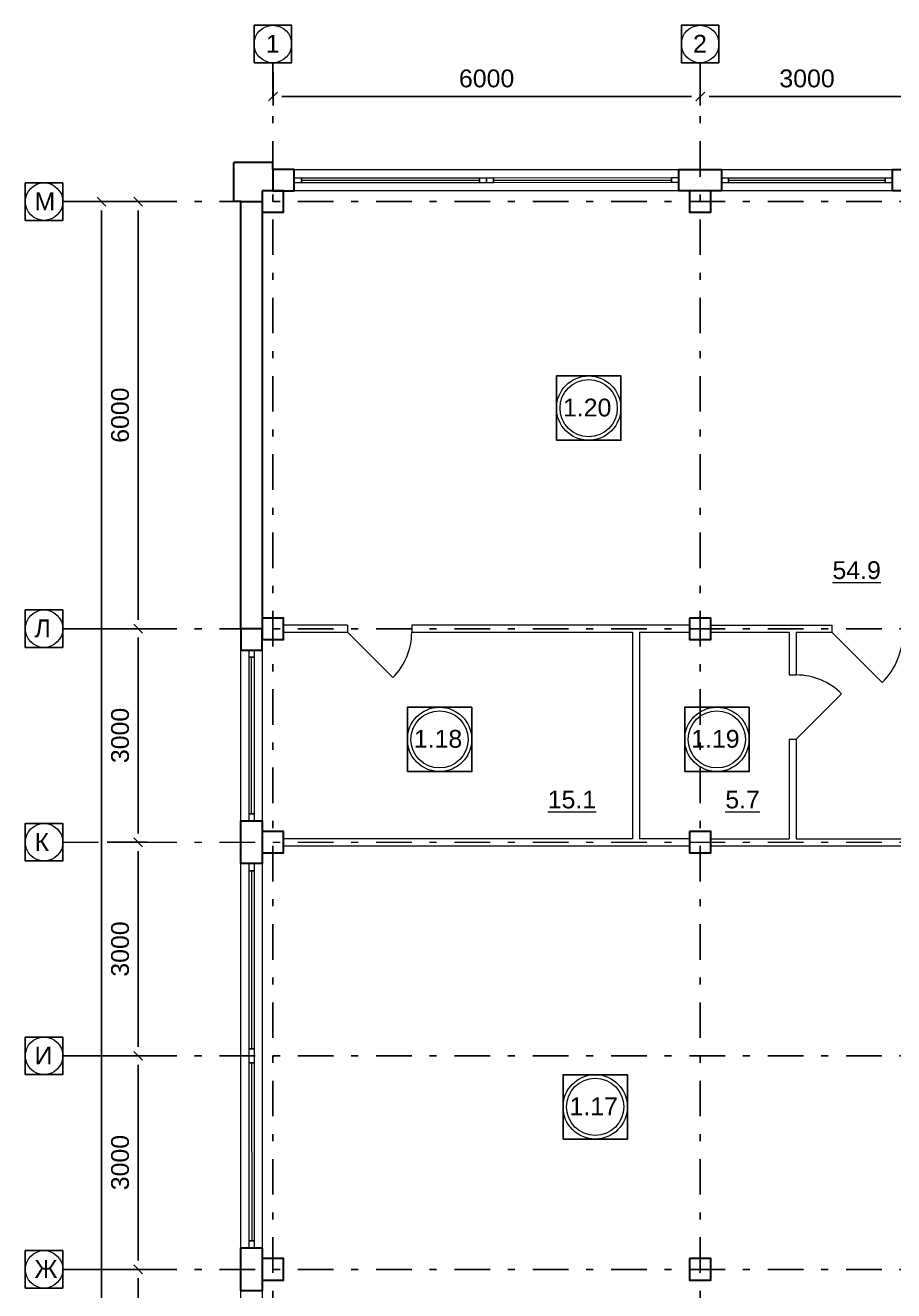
# Model space of a CAD drawing. Header units: metres. Extents: x 0 to 83.6, y 0.2 to 58.2.
# Drawn here: x 5.76 to 17.95, y 40.41 to 58.19 of the extents above; entities that cross this region are included whole.
import ezdxf
from ezdxf.enums import TextEntityAlignment as Align

# ---------------------------------------------------------------- set-up
doc = ezdxf.new("R2010")
doc.units = ezdxf.units.M
doc.header["$MEASUREMENT"] = 0
doc.linetypes.add('( Dashdot )', pattern=[1.001, 0.5, -0.25, 0.001, -0.25])
doc.layers.get('DEFPOINTS').update_dxf_attribs({"lineweight": 0})
doc.layers.add('YOLO_TABLE', color=1, linetype='Continuous')
doc.styles.add('Standard_0', font='arial.ttf')
doc.styles.add('Style-Arial', font='arial.ttf')
doc.dimstyles.get("Standard").update_dxf_attribs({"dimtxt": 0.00018, "dimasz": 0.00018, "dimexe": 0.0002, "dimexo": 0.0625, "dimgap": 9e-05, "dimtad": 0, "dimtih": 1, "dimtoh": 1, "dimdec": 4, "dimlfac": 1000, "dimzin": 0, "dimdsep": 46, "dimtxsty": 'Standard_0', "dimcen": 9e-05, "dimadec": 0, "dimazin": 0, "dimtfac": 1, "dimtdec": 4, "dimtofl": 0, "dimtmove": 0, "dimatfit": 0, "dimfxl": 0.01, "dimfxlon": 1, "dimtolj": 1, "dimtzin": 0, "dimarcsym": 0})

# ---------------------------------------------------------------- blocks, each defined once
blk = doc.blocks.new('_Oblique-1')
at = {"color": 0, "linetype": 'ByBlock', "lineweight": -2}
blk.add_line((0.5, 0.5), (-0.5, -0.5), dxfattribs=at)
blk = doc.blocks.new('*D11')
at = {"color": 0, "linetype": 'Continuous', "lineweight": -2, "transparency": 16777216}
for p, q in [((6.41, 55.711), (7.468, 55.711)), ((7.343, 55.586), (7.343, 49.836)), ((6.41, 49.711), (7.468, 49.711))]:
    blk.add_line(p, q, dxfattribs=at)
at = {"layer": 'DEFPOINTS', "color": 0, "linetype": 'Continuous', "transparency": 16777216}
for p in [(6.285, 55.711), (6.285, 49.711), (7.343, 49.711)]:
    blk.add_point(p, dxfattribs=at)
at = {"color": 0, "linetype": 'Continuous', "lineweight": -2, "transparency": 16777216, "xscale": 0.125, "yscale": 0.125, "zscale": 0.125}
for p, rotation in [((7.343, 55.711), 90), ((7.343, 49.711), 270)]:
    blk.add_blockref('_Oblique-1', p, dxfattribs=dict(at, rotation=rotation))
at = {"color": 0, "linetype": 'Continuous', "lineweight": 0, "transparency": 16777216, "insert": (7.09, 52.711), "char_height": 0.25, "attachment_point": 5, "rotation": 90, "style": 'Style-Arial'}
blk.add_mtext('\\A1;6000', dxfattribs=at)
blk = doc.blocks.new('*D12')
at = {"color": 0, "linetype": 'Continuous', "lineweight": -2, "transparency": 16777216}
for p, q in [((6.41, 55.711), (6.953, 55.711)), ((6.828, 55.586), (6.828, 13.836)), ((6.41, 13.711), (6.953, 13.711))]:
    blk.add_line(p, q, dxfattribs=at)
at = {"layer": 'DEFPOINTS', "color": 0, "linetype": 'Continuous', "transparency": 16777216}
for p in [(6.285, 55.711), (6.285, 13.711), (6.828, 13.711)]:
    blk.add_point(p, dxfattribs=at)
at = {"color": 0, "linetype": 'Continuous', "lineweight": -2, "transparency": 16777216, "xscale": 0.125, "yscale": 0.125, "zscale": 0.125}
for p, rotation in [((6.828, 55.711), 90), ((6.828, 13.711), 270)]:
    blk.add_blockref('_Oblique-1', p, dxfattribs=dict(at, rotation=rotation))
at = {"color": 0, "linetype": 'Continuous', "lineweight": 0, "transparency": 16777216, "insert": (6.575, 34.711), "char_height": 0.25, "attachment_point": 5, "rotation": 90, "style": 'Style-Arial'}
blk.add_mtext('\\A1;42000', dxfattribs=at)
blk = doc.blocks.new('*D16')
at = {"color": 0, "linetype": 'Continuous', "lineweight": -2, "transparency": 16777216}
for p, q in [((9.237, 57.536), (9.237, 57.062)), ((15.237, 57.536), (15.237, 57.062)), ((9.362, 57.187), (15.112, 57.187))]:
    blk.add_line(p, q, dxfattribs=at)
at = {"layer": 'DEFPOINTS', "color": 0, "linetype": 'Continuous', "transparency": 16777216}
for p in [(9.237, 57.661), (15.237, 57.661), (15.237, 57.187)]:
    blk.add_point(p, dxfattribs=at)
at = {"color": 0, "linetype": 'Continuous', "lineweight": -2, "transparency": 16777216, "xscale": 0.125, "yscale": 0.125, "zscale": 0.125, "rotation": 180}
blk.add_blockref('_Oblique-1', (9.237, 57.187), dxfattribs=at)
at = {"color": 0, "linetype": 'Continuous', "lineweight": -2, "transparency": 16777216, "xscale": 0.125, "yscale": 0.125, "zscale": 0.125}
blk.add_blockref('_Oblique-1', (15.237, 57.187), dxfattribs=at)
at = {"color": 0, "linetype": 'Continuous', "lineweight": 0, "transparency": 16777216, "insert": (12.237, 57.44), "char_height": 0.25, "attachment_point": 5, "style": 'Style-Arial'}
blk.add_mtext('\\A1;6000', dxfattribs=at)
blk = doc.blocks.new('*D154')
at = {"color": 0, "linetype": 'Continuous', "lineweight": -2, "transparency": 16777216}
for p, q in [((6.41, 49.711), (7.468, 49.711)), ((7.343, 49.586), (7.343, 46.836)), ((6.91, 46.711), (7.468, 46.711))]:
    blk.add_line(p, q, dxfattribs=at)
at = {"layer": 'DEFPOINTS', "color": 0, "linetype": 'Continuous', "transparency": 16777216}
for p in [(6.285, 49.711), (6.785, 46.711), (7.343, 46.711)]:
    blk.add_point(p, dxfattribs=at)
at = {"color": 0, "linetype": 'Continuous', "lineweight": -2, "transparency": 16777216, "xscale": 0.125, "yscale": 0.125, "zscale": 0.125}
for p, rotation in [((7.343, 49.711), 90), ((7.343, 46.711), 270)]:
    blk.add_blockref('_Oblique-1', p, dxfattribs=dict(at, rotation=rotation))
at = {"color": 0, "linetype": 'Continuous', "lineweight": 0, "transparency": 16777216, "insert": (7.09, 48.211), "char_height": 0.25, "attachment_point": 5, "rotation": 90, "style": 'Style-Arial'}
blk.add_mtext('\\A1;3000', dxfattribs=at)
blk = doc.blocks.new('*D155')
at = {"color": 0, "linetype": 'Continuous', "lineweight": -2, "transparency": 16777216}
for p, q in [((6.91, 46.711), (7.468, 46.711)), ((7.343, 46.586), (7.343, 43.836)), ((6.41, 43.711), (7.468, 43.711))]:
    blk.add_line(p, q, dxfattribs=at)
at = {"layer": 'DEFPOINTS', "color": 0, "linetype": 'Continuous', "transparency": 16777216}
for p in [(6.785, 46.711), (6.285, 43.711), (7.343, 43.711)]:
    blk.add_point(p, dxfattribs=at)
at = {"color": 0, "linetype": 'Continuous', "lineweight": -2, "transparency": 16777216, "xscale": 0.125, "yscale": 0.125, "zscale": 0.125}
for p, rotation in [((7.343, 46.711), 90), ((7.343, 43.711), 270)]:
    blk.add_blockref('_Oblique-1', p, dxfattribs=dict(at, rotation=rotation))
at = {"color": 0, "linetype": 'Continuous', "lineweight": 0, "transparency": 16777216, "insert": (7.09, 45.211), "char_height": 0.25, "attachment_point": 5, "rotation": 90, "style": 'Style-Arial'}
blk.add_mtext('\\A1;3000', dxfattribs=at)
blk = doc.blocks.new('*D156')
at = {"color": 0, "linetype": 'Continuous', "lineweight": -2, "transparency": 16777216}
for p, q in [((6.41, 43.711), (7.468, 43.711)), ((7.343, 43.586), (7.343, 40.836)), ((6.41, 40.711), (7.468, 40.711))]:
    blk.add_line(p, q, dxfattribs=at)
at = {"layer": 'DEFPOINTS', "color": 0, "linetype": 'Continuous', "transparency": 16777216}
for p in [(6.285, 43.711), (6.285, 40.711), (7.343, 40.711)]:
    blk.add_point(p, dxfattribs=at)
at = {"color": 0, "linetype": 'Continuous', "lineweight": -2, "transparency": 16777216, "xscale": 0.125, "yscale": 0.125, "zscale": 0.125}
for p, rotation in [((7.343, 43.711), 90), ((7.343, 40.711), 270)]:
    blk.add_blockref('_Oblique-1', p, dxfattribs=dict(at, rotation=rotation))
at = {"color": 0, "linetype": 'Continuous', "lineweight": 0, "transparency": 16777216, "insert": (7.09, 42.211), "char_height": 0.25, "attachment_point": 5, "rotation": 90, "style": 'Style-Arial'}
blk.add_mtext('\\A1;3000', dxfattribs=at)
blk = doc.blocks.new('*D157')
at = {"color": 0, "linetype": 'Continuous', "lineweight": -2, "transparency": 16777216}
for p, q in [((6.41, 40.711), (7.468, 40.711)), ((7.343, 40.586), (7.343, 34.836)), ((6.41, 34.711), (7.468, 34.711))]:
    blk.add_line(p, q, dxfattribs=at)
at = {"layer": 'DEFPOINTS', "color": 0, "linetype": 'Continuous', "transparency": 16777216}
for p in [(6.285, 40.711), (6.285, 34.711), (7.343, 34.711)]:
    blk.add_point(p, dxfattribs=at)
at = {"color": 0, "linetype": 'Continuous', "lineweight": -2, "transparency": 16777216, "xscale": 0.125, "yscale": 0.125, "zscale": 0.125}
for p, rotation in [((7.343, 40.711), 90), ((7.343, 34.711), 270)]:
    blk.add_blockref('_Oblique-1', p, dxfattribs=dict(at, rotation=rotation))
at = {"color": 0, "linetype": 'Continuous', "lineweight": 0, "transparency": 16777216, "insert": (7.09, 37.711), "char_height": 0.25, "attachment_point": 5, "rotation": 90, "style": 'Style-Arial'}
blk.add_mtext('\\A1;6000', dxfattribs=at)
blk = doc.blocks.new('*D192')
at = {"color": 0, "linetype": 'Continuous', "lineweight": -2, "transparency": 16777216}
for p, q in [((15.237, 57.536), (15.237, 57.062)), ((18.237, 57.286), (18.237, 57.062)), ((15.362, 57.187), (18.112, 57.187))]:
    blk.add_line(p, q, dxfattribs=at)
at = {"layer": 'DEFPOINTS', "color": 0, "linetype": 'Continuous', "transparency": 16777216}
for p in [(15.237, 57.661), (18.237, 57.411), (18.237, 57.187)]:
    blk.add_point(p, dxfattribs=at)
at = {"color": 0, "linetype": 'Continuous', "lineweight": -2, "transparency": 16777216, "xscale": 0.125, "yscale": 0.125, "zscale": 0.125, "rotation": 180}
blk.add_blockref('_Oblique-1', (15.237, 57.187), dxfattribs=at)
at = {"color": 0, "linetype": 'Continuous', "lineweight": -2, "transparency": 16777216, "xscale": 0.125, "yscale": 0.125, "zscale": 0.125}
blk.add_blockref('_Oblique-1', (18.237, 57.187), dxfattribs=at)
at = {"color": 0, "linetype": 'Continuous', "lineweight": 0, "transparency": 16777216, "insert": (16.737, 57.44), "char_height": 0.25, "attachment_point": 5, "style": 'Style-Arial'}
blk.add_mtext('\\A1;3000', dxfattribs=at)

msp = doc.modelspace()

# ---------------------------------------------------------------- linework, layer by layer
at = {"color": 1, "linetype": '( Dashdot )'}
for p, q in [((9.23685933, 57.661085), (9.23685933, 9.13767004)), ((15.23685933, 57.661085), (15.23685933, 9.13767004)), ((6.28527141, 55.711085), (78.18527141, 55.711085)), ((6.28527141, 49.711085), (78.18527141, 49.711085)), ((6.28527141, 43.711085), (33.23685933, 43.711085)), ((6.28527141, 40.711085), (33.23685933, 40.711085))]:
    msp.add_line(p, q, dxfattribs=at)
at = {"color": 7, "linetype": 'Continuous', "lineweight": 30}
for p, q in [((9.23527141, 56.261085), (8.68527141, 56.261085)), ((8.68527141, 55.711085), (8.68527141, 56.261085)), ((9.23527141, 56.161085), (9.23527141, 56.261085)), ((8.78527141, 55.711085), (8.68527141, 55.711085))]:
    msp.add_line(p, q, dxfattribs=at)
at = {"color": 7, "linetype": 'Continuous', "lineweight": 0}
for p, q in [((9.63527141, 56.011085), (12.13527141, 56.011085)), ((12.33527141, 56.011085), (14.83524069, 56.01327951)), ((15.63527141, 56.011085), (17.83527141, 56.011085)), ((8.93527141, 47.111085), (8.93527141, 49.311085)), ((8.93527141, 46.311085), (8.93527141, 43.811085)), ((8.93527141, 43.611085), (8.93746592, 41.11111572))]:
    msp.add_line(p, q, dxfattribs=at)
at = {"color": 7, "linetype": 'Continuous', "lineweight": 13}
for p, q in [((10.28527141, 49.761085), (10.28527141, 49.661085)), ((11.18527141, 49.761085), (11.18527141, 49.661085)), ((14.28527141, 49.661085), (14.28527141, 46.761085)), ((14.38527141, 49.661085), (14.38527141, 46.761085)), ((15.38527141, 49.761085), (17.08527141, 49.761085)), ((15.38527141, 49.661085), (16.48527141, 49.661085)), ((16.48527141, 49.661085), (16.48527141, 49.061085)), ((16.58527141, 49.661085), (16.58527141, 49.061085)), ((16.58527141, 49.661085), (17.08527141, 49.661085)), ((17.08527141, 49.761085), (17.08527141, 49.661085)), ((16.48527141, 49.061085), (16.58527141, 49.061085)), ((16.48527141, 48.161085), (16.58527141, 48.161085)), ((16.48527141, 48.161085), (16.48527141, 46.761085)), ((16.58527141, 48.161085), (16.58527141, 46.761085)), ((15.38527141, 46.761085), (16.48527141, 46.761085)), ((16.58527141, 46.761085), (18.48527141, 46.761085)), ((15.38527141, 46.661085), (18.38527141, 46.661085))]:
    msp.add_line(p, q, dxfattribs=at)
at = {"color": 7, "lineweight": 13}
for p, q in [((10.28527141, 49.661085), (10.92166751, 49.0246889)), ((17.08527141, 49.661085), (17.79237819, 48.95397822)), ((16.58527141, 48.161085), (17.22166751, 48.7974811))]:
    msp.add_line(p, q, dxfattribs=at)
at = {"color": 1, "linetype": '( Dashdot )', "lineweight": 0}
msp.add_line((6.28527141, 46.711085), (78.18527141, 46.711085), dxfattribs=at)
at = {"color": 7, "linetype": 'Continuous', "lineweight": 30, "flags": 128}
for points in [[(9.23527141, 55.861085), (9.53527141, 55.861085), (9.53527141, 56.161085), (9.23527141, 56.161085), (9.23527141, 55.861085)], [(15.53527141, 55.861085), (14.93527141, 55.861085), (14.93527141, 56.161085), (15.53527141, 56.161085), (15.53527141, 55.861085)], [(18.53527141, 55.861085), (17.93527141, 55.861085), (17.93527141, 56.161085), (18.53527141, 56.161085), (18.53527141, 55.861085)], [(9.08527141, 55.861085), (9.08527141, 55.561085), (9.38527141, 55.561085), (9.38527141, 55.861085), (9.08527141, 55.861085)], [(15.08527141, 55.861085), (15.08527141, 55.561085), (15.38527141, 55.561085), (15.38527141, 55.861085), (15.08527141, 55.861085)], [(8.78527141, 49.711085), (8.78527141, 55.711085), (9.08527141, 55.711085), (9.08527141, 49.711085), (8.78527141, 49.711085)], [(9.08527141, 49.861085), (9.08527141, 49.561085), (9.38527141, 49.561085), (9.38527141, 49.861085), (9.08527141, 49.861085)], [(15.08527141, 49.861085), (15.08527141, 49.561085), (15.38527141, 49.561085), (15.38527141, 49.861085), (15.08527141, 49.861085)], [(8.78527141, 49.411085), (9.08527141, 49.411085), (9.08527141, 49.711085), (8.78527141, 49.711085), (8.78527141, 49.411085)], [(8.78527141, 46.411085), (8.78527141, 47.011085), (9.08527141, 47.011085), (9.08527141, 46.411085), (8.78527141, 46.411085)], [(9.08527141, 46.861085), (9.08527141, 46.561085), (9.38527141, 46.561085), (9.38527141, 46.861085), (9.08527141, 46.861085)], [(15.08527141, 46.861085), (15.08527141, 46.561085), (15.38527141, 46.561085), (15.38527141, 46.861085), (15.08527141, 46.861085)], [(8.78527141, 40.411085), (8.78527141, 41.011085), (9.08527141, 41.011085), (9.08527141, 40.411085), (8.78527141, 40.411085)], [(9.08527141, 40.861085), (9.08527141, 40.561085), (9.38527141, 40.561085), (9.38527141, 40.861085), (9.08527141, 40.861085)], [(15.08527141, 40.861085), (15.08527141, 40.561085), (15.38527141, 40.561085), (15.38527141, 40.861085), (15.08527141, 40.861085)]]:
    msp.add_lwpolyline(points, close=True, dxfattribs=at)
at = {"color": 7, "linetype": 'Continuous', "lineweight": 0, "flags": 128}
for points in [[(14.93527141, 55.861085), (9.53527141, 55.861085), (9.53527141, 56.161085), (14.93527141, 56.161085), (14.93527141, 55.861085)], [(12.13527141, 55.976085), (9.63527141, 55.976085), (9.63527141, 56.046085), (12.13527141, 56.046085), (12.13527141, 55.976085)], [(14.83527141, 55.97827954), (12.33527141, 55.976085), (12.33520996, 56.04608495), (14.83520996, 56.04827948), (14.83527141, 55.97827954)], [(15.53527141, 56.161085), (17.93527141, 56.161085), (17.93527141, 55.861085), (15.53527141, 55.861085), (15.53527141, 56.161085)], [(15.63527141, 56.046085), (17.83527141, 56.046085), (17.83527141, 55.976085), (15.63527141, 55.976085), (15.63527141, 56.046085)], [(8.78527141, 47.011085), (8.78527141, 49.411085), (9.08527141, 49.411085), (9.08527141, 47.011085), (8.78527141, 47.011085)], [(8.90027141, 47.111085), (8.90027141, 49.311085), (8.97027141, 49.311085), (8.97027141, 47.111085), (8.90027141, 47.111085)], [(8.78527141, 41.011085), (8.78527141, 46.411085), (9.08527141, 46.411085), (9.08527141, 41.011085), (8.78527141, 41.011085)], [(8.90027141, 43.811085), (8.90027141, 46.311085), (8.97027141, 46.311085), (8.97027141, 43.811085), (8.90027141, 43.811085)], [(8.90246595, 41.111085), (8.90027141, 43.611085), (8.97027136, 43.61114645), (8.9724659, 41.11114645), (8.90246595, 41.111085)], [(8.78527141, 35.011085), (8.78527141, 40.411085), (9.08527141, 40.411085), (9.08527141, 35.011085), (8.78527141, 35.011085)]]:
    msp.add_lwpolyline(points, close=True, dxfattribs=at)
at = {"color": 7, "linetype": 'Continuous', "lineweight": 13, "flags": 128}
for points in [[(9.63527141, 55.976085), (9.53527141, 55.976085), (9.53527141, 56.046085), (9.63527141, 56.046085), (9.63527141, 55.976085)], [(12.23527141, 55.976085), (12.13527141, 55.976085), (12.13527141, 56.046085), (12.23527141, 56.046085), (12.23527141, 55.976085)], [(12.33527141, 55.976085), (12.23527141, 55.976085), (12.23527141, 56.046085), (12.33527141, 56.046085), (12.33527141, 55.976085)], [(14.93527141, 55.97827954), (14.83527141, 55.97827954), (14.83527141, 56.04827954), (14.93527141, 56.04827954), (14.93527141, 55.97827954)], [(15.63527141, 55.976085), (15.53527141, 55.976085), (15.53527141, 56.046085), (15.63527141, 56.046085), (15.63527141, 55.976085)], [(17.93527141, 55.976085), (17.83527141, 55.976085), (17.83527141, 56.046085), (17.93527141, 56.046085), (17.93527141, 55.976085)], [(8.97027141, 49.411085), (8.97027141, 49.311085), (8.90027141, 49.311085), (8.90027141, 49.411085), (8.97027141, 49.411085)], [(8.97027141, 47.111085), (8.97027141, 47.011085), (8.90027141, 47.011085), (8.90027141, 47.111085), (8.97027141, 47.111085)], [(8.90027141, 46.311085), (8.90027141, 46.411085), (8.97027141, 46.411085), (8.97027141, 46.311085), (8.90027141, 46.311085)], [(8.90027141, 43.711085), (8.90027141, 43.811085), (8.97027141, 43.811085), (8.97027141, 43.711085), (8.90027141, 43.711085)], [(8.90027141, 43.611085), (8.90027141, 43.711085), (8.97027141, 43.711085), (8.97027141, 43.611085), (8.90027141, 43.611085)], [(8.90246595, 41.011085), (8.90246595, 41.111085), (8.97246595, 41.111085), (8.97246595, 41.011085), (8.90246595, 41.011085)]]:
    msp.add_lwpolyline(points, close=True, dxfattribs=at)
for points in [[(10.28527141, 49.761085), (9.38527141, 49.761085), (9.38527141, 49.661085), (10.28527141, 49.661085)], [(14.38527141, 49.661085), (15.08527141, 49.661085), (15.08527141, 49.761085), (11.18527141, 49.761085)], [(11.18527141, 49.661085), (14.28527141, 49.661085)], [(14.28527141, 46.761085), (9.38527141, 46.761085), (9.38527141, 46.661085), (15.08527141, 46.661085), (15.08527141, 46.761085), (14.38527141, 46.761085)]]:
    msp.add_lwpolyline(points, dxfattribs=at)
at = {"color": 7, "linetype": 'Continuous', "lineweight": 13}
for centre, radius in [((9.23527141, 57.92444045), 0.26335544), ((15.23527141, 57.92444045), 0.26335544), ((6.02191597, 55.711085), 0.26335544), ((13.66999081, 52.8101466), 0.45201344), ((13.66999081, 52.8101466), 0.40201344), ((6.02191597, 49.711085), 0.26335544), ((11.57576088, 48.15627563), 0.45201344), ((11.57576088, 48.15627563), 0.40201344), ((15.47041337, 48.15627563), 0.45201344), ((15.47041337, 48.15627563), 0.40201344), ((6.02191597, 46.711085), 0.26335544), ((6.02191597, 43.711085), 0.26335544), ((13.76191848, 42.99382385), 0.45201344), ((13.76191848, 42.99382385), 0.40201344), ((6.02191597, 40.711085), 0.26335544)]:
    msp.add_circle(centre, radius, dxfattribs=at)
at = {"color": 7, "lineweight": 0}
for centre, radius, start, end in [((10.28527141, 49.661085), 0.9, 315, 0), ((17.08527141, 49.661085), 1, 315, 360), ((16.58527141, 48.161085), 0.9, 45, 90)]:
    msp.add_arc(centre, radius, start, end, dxfattribs=at)
at = {"layer": 'YOLO_TABLE'}
for points in [[(8.97191597, 57.661085), (9.49862686, 57.661085), (9.49862686, 58.18779589), (8.97191597, 58.18779589)], [(14.97191597, 57.661085), (15.49862686, 57.661085), (15.49862686, 58.18779589), (14.97191597, 58.18779589)], [(5.75856052, 55.44772956), (6.28527141, 55.44772956), (6.28527141, 55.97444045), (5.75856052, 55.97444045)], [(13.21797737, 52.35813316), (14.12200425, 52.35813316), (14.12200425, 53.26216004), (13.21797737, 53.26216004)], [(5.75856052, 49.44772956), (6.28527141, 49.44772956), (6.28527141, 49.97444045), (5.75856052, 49.97444045)], [(11.12374744, 47.70426219), (12.02777432, 47.70426219), (12.02777432, 48.60828907), (11.12374744, 48.60828907)], [(15.01839992, 47.70426219), (15.92242681, 47.70426219), (15.92242681, 48.60828907), (15.01839992, 48.60828907)], [(5.75856052, 46.44772956), (6.28527141, 46.44772956), (6.28527141, 46.97444045), (5.75856052, 46.97444045)], [(5.75856052, 43.44772956), (6.28527141, 43.44772956), (6.28527141, 43.97444045), (5.75856052, 43.97444045)], [(13.30990504, 42.54181041), (14.21393192, 42.54181041), (14.21393192, 43.4458373), (13.30990504, 43.4458373)], [(5.75856052, 40.44772956), (6.28527141, 40.44772956), (6.28527141, 40.97444045), (5.75856052, 40.97444045)]]:
    msp.add_lwpolyline(points, close=True, dxfattribs=at)

# ---------------------------------------------------------------- texts
at = {"color": 7, "linetype": 'Continuous', "lineweight": 30, "style": 'Style-Arial'}
for s, p in [('1', (9.13557859, 58.05370308)), ('2', (15.13557859, 58.05370308)), ('М', (5.88782446, 55.84034763)), ('Л', (5.88782446, 49.84034763)), ('К', (5.88782446, 46.84034763)), ('И', (5.88782446, 43.84034763)), ('Ж', (5.88782446, 40.84034763))]:
    msp.add_text(s, height=0.25, dxfattribs=at).set_placement(p, align=Align.TOP_LEFT)
at = {"color": 7, "linetype": 'Continuous', "lineweight": 13, "style": 'Style-Arial'}
for s, p in [('1.20', (13.30931244, 52.94289623)), ('%%u54.9%%U', (17.0940773, 50.65891778)), ('1.18', (11.2150825, 48.28902527)), ('1.19', (15.10973499, 48.28902527)), ('%%u15.1%%U', (13.09535601, 47.43703976)), ('%%u5.7%%U', (15.58883904, 47.43703976)), ('1.17', (13.40124011, 43.12657349))]:
    msp.add_text(s, height=0.25, dxfattribs=at).set_placement(p, align=Align.TOP_LEFT)

# ---------------------------------------------------------------- dimensions: what is measured, and where the dimension line sits
at = {"color": 5, "linetype": 'Continuous', "lineweight": 0}
for base, p1, p2, picture, middle in [((15.23685933, 57.18711126), (9.23685933, 57.661085), (15.23685933, 57.661085), '*D16', (12.23685933, 57.43975451)), ((18.23685933, 57.18711126), (15.23685933, 57.661085), (18.23685933, 57.411085), '*D192', (16.73685933, 57.43983978))]:
    dim = msp.add_linear_dim(base=base, p1=p1, p2=p2, dimstyle='Standard', override={"dimtxt": 0.25, "dimasz": 0.125, "dimexe": 0.125, "dimexo": 0.125, "dimgap": 0.125, "dimtad": 1, "dimtih": 0, "dimtoh": 0, "dimzin": 11, "dimtxsty": 'Style-Arial', "dimblk": '_Oblique-1', "dimfxlon": 0, "dimfrac": 2, "dimtzin": 11}, dxfattribs=at)
    dim.commit()
    dim.dimension.update_dxf_attribs({"geometry": picture, "text_midpoint": middle})
for base, p1, p2, picture, middle in [((7.34276625, 49.711085), (6.28527141, 55.711085), (6.28527141, 49.711085), '*D11', (7.09012301, 52.711085)), ((6.82752578, 13.711085), (6.28527141, 55.711085), (6.28527141, 13.711085), '*D12', (6.57488254, 34.711085)), ((7.34276625, 46.711085), (6.28527141, 49.711085), (6.78527141, 46.711085), '*D154', (7.09003774, 48.211085)), ((7.34276625, 43.711085), (6.78527141, 46.711085), (6.28527141, 43.711085), '*D155', (7.09003774, 45.211085)), ((7.34276625, 40.711085), (6.28527141, 43.711085), (6.28527141, 40.711085), '*D156', (7.09003774, 42.211085)), ((7.34276625, 34.711085), (6.28527141, 40.711085), (6.28527141, 34.711085), '*D157', (7.09012301, 37.711085))]:
    dim = msp.add_linear_dim(base=base, p1=p1, p2=p2, angle=270, dimstyle='Standard', override={"dimtxt": 0.25, "dimasz": 0.125, "dimexe": 0.125, "dimexo": 0.125, "dimgap": 0.125, "dimtad": 1, "dimtih": 0, "dimtoh": 0, "dimzin": 11, "dimtxsty": 'Style-Arial', "dimblk": '_Oblique-1', "dimfxlon": 0, "dimfrac": 2, "dimtzin": 11}, dxfattribs=at)
    dim.commit()
    dim.dimension.update_dxf_attribs({"geometry": picture, "text_midpoint": middle})

doc.saveas('drawing.dxf')
